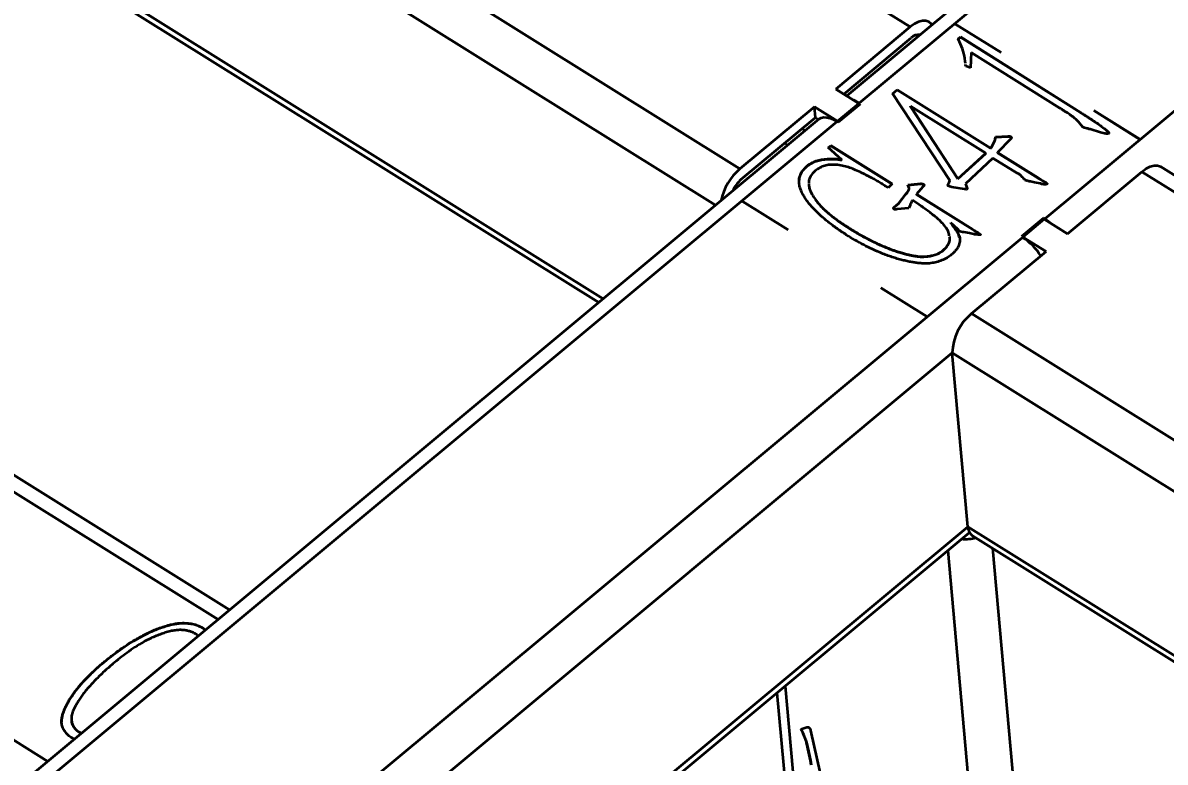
# Model space of a CAD drawing. Header units: millimetres. Extents: x 0 to 14850, y 0 to 10716.
# Drawn here: x 7693 to 8901, y 5440 to 6221 of the extents above; entities that cross this region are included whole.
import ezdxf

# ---------------------------------------------------------------- set-up
doc = ezdxf.new("R2010")
doc.units = ezdxf.units.MM
doc.header["$LTSCALE"] = 50
doc.layers.add('迈迪拼图', color=7, linetype='Continuous', lineweight=0)
doc.styles.add('SLDTEXTSTYLE4', font='SIMSUN.TTC')
doc.dimstyles.new('SLDDIMSTYLE0', dxfattribs={"dimtxt": 175, "dimasz": 175, "dimexe": 0, "dimexo": 0.0625, "dimgap": 43.75, "dimtad": 2, "dimlfac": 0.3, "dimrnd": 1e-09, "dimzin": 12, "dimdsep": 46, "dimtxsty": 'SLDTEXTSTYLE4', "dimsah": 1, "dimcen": 0.09, "dimadec": 0, "dimazin": 3, "dimtfac": 1, "dimtdec": 3, "dimtofl": 0, "dimtmove": 0, "dimatfit": 3, "dimfxl": 0, "dimfrac": 2, "dimtolj": 1, "dimtzin": 12, "dimarcsym": 0})

# ---------------------------------------------------------------- blocks, each defined once
blk = doc.blocks.new('_D')
at = {"layer": '迈迪拼图'}
for p, q in [((2446.4, 6897.1), (1201.3, 5860.7)), ((1235, 5888.8), (7482.3, 1989.1)), ((8693.7, 2997.4), (7448.5, 1961))]:
    blk.add_line(p, q, dxfattribs=at)
for points in [[(1235, 5888.8), (1349.4, 5785.7), (1377.9, 5831.4)], [(7482.3, 1989.1), (7367.9, 2092.3), (7339.4, 2046.6)]]:
    blk.add_solid(points, dxfattribs=at)
at = {"layer": '迈迪拼图', "insert": (4293.7, 4219.6), "char_height": 175, "attachment_point": 1, "rotation": 328.0268, "style": 'SLDTEXTSTYLE4'}
blk.add_mtext('2550', dxfattribs=at)

msp = doc.modelspace()

# ---------------------------------------------------------------- linework, layer by layer
at = {"color": 7, "linetype": 'Continuous', "lineweight": 35}
for p, q in [((8631.333, 6216.61), (6875.727, 7312.495)), ((6695.648, 7162.614), (8451.254, 6066.729)), ((9519.623, 6938.977), (8564.194, 6143.768)), ((9538.895, 6936.296), (8577.498, 6136.119)), ((6696.462, 6927.88), (8302.088, 5925.615)), ((8773.491, 6013.776), (9734.888, 6813.953)), ((8678.598, 6219.909), (8678.576, 6219.89)), ((8678.576, 6219.89), (8727.341, 6189.45)), ((8727.364, 6189.469), (8678.598, 6219.909)), ((8678.601, 6219.874), (8678.598, 6219.909)), ((8631.333, 6216.61), (8552.548, 6151.037)), ((8561.009, 6145.756), (8632.359, 6205.14)), ((8681.938, 6204.014), (8684.352, 6206.023)), ((8684.586, 6198.513), (8681.938, 6204.014)), ((8682.023, 6203.838), (8684.372, 6205.793)), ((8684.352, 6206.023), (8811.385, 6126.393)), ((8684.372, 6205.793), (8684.352, 6206.023)), ((8684.372, 6205.793), (8811.406, 6126.164)), ((8695.708, 6189.623), (8695.052, 6173.358)), ((8789.441, 6130.828), (8695.708, 6189.623)), ((8727.341, 6189.45), (8727.364, 6189.469)), ((8690.089, 6175.173), (8689.814, 6177.067)), ((8690.109, 6174.944), (8689.834, 6176.838)), ((8695.052, 6173.358), (8690.089, 6175.173)), ((7911.566, 5600.582), (6998.012, 6170.841)), ((8577.047, 6135.744), (8552.548, 6151.037)), ((8612.531, 6146.246), (8617.359, 6150.264)), ((8612.636, 6146.087), (8617.379, 6150.034)), ((8617.359, 6150.264), (8716.08, 6088.64)), ((8617.379, 6150.034), (8617.359, 6150.264)), ((8617.379, 6150.034), (8716.1, 6088.411)), ((8554.538, 6117.009), (8577.047, 6135.744)), ((8555.312, 6115.87), (8578.723, 6135.355)), ((8577.196, 6134.084), (8577.047, 6135.744)), ((8578.723, 6135.355), (8577.498, 6136.119)), ((8673.079, 6054.247), (8612.531, 6146.246)), ((8530.038, 6132.302), (8451.254, 6066.729)), ((8530.038, 6132.302), (8554.538, 6117.009)), ((8531.064, 6120.832), (8530.038, 6132.302)), ((8631.571, 6132.53), (8631.55, 6132.759)), ((8631.55, 6132.759), (8681.755, 6056.194)), ((8711.102, 6083.101), (8631.55, 6132.759)), ((8631.571, 6132.53), (8681.776, 6055.965)), ((8811.406, 6126.164), (8811.385, 6126.393)), ((8825.336, 6128.312), (8825.313, 6128.294)), ((8825.313, 6128.294), (8874.079, 6097.853)), ((8874.101, 6097.872), (8825.336, 6128.312)), ((8825.339, 6128.278), (8825.336, 6128.312)), ((8534.815, 6119.315), (7579.386, 5324.106)), ((8554.087, 6116.635), (7592.69, 5316.458)), ((8452.28, 6055.259), (8531.064, 6120.832)), ((8531.064, 6120.832), (8534.249, 6118.844)), ((8554.087, 6116.635), (8555.312, 6115.87)), ((8554.6, 6116.315), (8554.538, 6117.009)), ((8721.301, 6098.208), (8721.414, 6100.37)), ((8721.321, 6097.978), (8721.434, 6100.141)), ((8721.414, 6100.37), (8734.5, 6101.18)), ((8721.434, 6100.141), (8721.414, 6100.37)), ((8721.434, 6100.141), (8734.521, 6100.95)), ((8734.521, 6100.95), (8734.5, 6101.18)), ((8832.494, 6105.236), (8821.422, 6108.585)), ((8836.694, 6104.182), (8832.494, 6105.236)), ((8544.698, 6089.064), (8547.34, 6091.263)), ((8559.059, 6076.251), (8544.698, 6089.064)), ((8544.841, 6088.936), (8547.36, 6091.033)), ((8547.34, 6091.263), (8612.266, 6050.734)), ((8547.36, 6091.033), (8547.34, 6091.263)), ((8547.36, 6091.033), (8612.125, 6050.606)), ((8716.1, 6088.411), (8716.08, 6088.64)), ((8717.836, 6090.774), (8719.675, 6094.425)), ((8717.856, 6090.545), (8717.836, 6090.774)), ((8717.856, 6090.545), (8719.695, 6094.195)), ((8719.695, 6094.195), (8719.675, 6094.425)), ((8721.321, 6097.978), (8721.301, 6098.208)), ((8737.258, 6097.891), (8723.747, 6083.854)), ((8874.079, 6097.853), (8874.101, 6097.872)), ((8553.464, 6077.178), (8559.059, 6076.251)), ((8553.485, 6076.949), (8553.464, 6077.178)), ((8553.485, 6076.949), (8559.08, 6076.022)), ((8559.08, 6076.022), (8559.059, 6076.251)), ((8681.755, 6056.194), (8711.102, 6083.101)), ((8681.776, 6055.965), (8711.122, 6082.872)), ((8718.79, 6077.97), (8689.656, 6050.93)), ((8711.122, 6082.872), (8711.102, 6083.101)), ((8744.435, 6062.294), (8718.79, 6077.97)), ((8723.747, 6083.854), (8766.665, 6057.064)), ((8723.768, 6083.624), (8723.747, 6083.854)), ((8723.768, 6083.624), (8766.685, 6056.834)), ((8522.055, 6069.3), (8522.034, 6069.529)), ((8797.539, 5998.109), (8876.324, 6063.682)), ((10632.175, 4967.644), (8876.324, 6063.682)), ((10651.878, 4972.98), (8896.027, 6069.018)), ((8628.953, 6049.629), (8642.038, 6051.057)), ((8629.044, 6049.407), (8642.059, 6050.828)), ((8642.059, 6050.828), (8642.038, 6051.057)), ((8670.821, 6049.575), (8672.121, 6051.329)), ((8670.842, 6049.346), (8672.141, 6051.1)), ((8672.121, 6051.329), (8673.079, 6054.247)), ((8672.141, 6051.1), (8672.121, 6051.329)), ((8672.141, 6051.1), (8673.099, 6054.017)), ((8673.099, 6054.017), (8673.079, 6054.247)), ((8681.776, 6055.965), (8681.755, 6056.194)), ((8689.656, 6050.93), (8691.056, 6046.873)), ((8689.677, 6050.7), (8689.656, 6050.93)), ((8762.781, 6052.125), (8758.335, 6053.285)), ((8769.101, 6051.077), (8762.781, 6052.125)), ((8766.685, 6056.834), (8766.665, 6057.064)), ((8612.266, 6050.734), (8607.883, 6046.724)), ((8622.664, 6034.932), (8627.198, 6040.464)), ((8622.685, 6034.703), (8627.218, 6040.234)), ((8627.218, 6040.234), (8627.198, 6040.464)), ((8630.03, 6047.009), (8628.953, 6049.629)), ((8644.796, 6047.768), (8637.833, 6039.905)), ((8637.833, 6039.905), (8697.506, 6002.657)), ((8637.854, 6039.676), (8637.833, 6039.905)), ((8637.854, 6039.676), (8697.526, 6002.427)), ((8646.08, 6049.199), (8644.796, 6047.768)), ((8688.625, 6045.16), (8675.327, 6047.38)), ((8689.677, 6050.7), (8691.077, 6046.643)), ((8691.077, 6046.643), (8691.056, 6046.873)), ((8453.499, 6032.558), (8453.477, 6032.539)), ((8453.477, 6032.539), (8502.242, 6002.099)), ((8502.265, 6002.117), (8453.499, 6032.558)), ((8453.502, 6032.523), (8453.499, 6032.558)), ((8613.953, 6025.976), (8619.237, 6030.374)), ((8613.973, 6025.746), (8619.257, 6030.144)), ((8619.237, 6030.374), (8622.664, 6034.932)), ((8619.257, 6030.144), (8619.237, 6030.374)), ((8619.257, 6030.144), (8622.685, 6034.703)), ((8622.685, 6034.703), (8622.664, 6034.932)), ((8631.12, 6028.372), (8629.898, 6025.286)), ((8640.563, 6028.89), (8633.586, 6033.578)), ((8613.973, 6025.746), (8613.953, 6025.976)), ((8629.898, 6025.286), (8617.521, 6024.034)), ((8772.266, 6014.541), (8748.855, 5995.057)), ((8773.491, 6013.776), (8772.266, 6014.541)), ((8772.414, 6012.881), (8772.266, 6014.541)), ((8569.163, 6002.411), (8569.143, 6002.64)), ((8681.581, 6003.001), (8674.26, 6009.471)), ((8674.28, 6009.242), (8674.26, 6009.471)), ((8683.275, 6000.946), (8681.581, 6003.001)), ((8697.526, 6002.427), (8697.506, 6002.657)), ((8773.04, 6013.402), (8750.53, 5994.667)), ((8797.539, 5998.109), (8773.04, 6013.402)), ((7788.683, 5194.115), (8750.08, 5994.292)), ((8502.242, 6002.099), (8502.265, 6002.117)), ((8694.041, 5998.739), (8687.969, 5999.631)), ((8698.274, 5997.712), (8694.041, 5998.739)), ((8748.855, 5995.057), (8750.08, 5994.292)), ((8750.53, 5994.667), (8775.03, 5979.374)), ((8750.593, 5993.967), (8750.53, 5994.667)), ((8665.362, 5979.844), (8665.341, 5980.074)), ((8696.245, 5913.801), (8775.03, 5979.374)), ((8600.237, 5940.961), (8600.214, 5940.943)), ((8600.214, 5940.943), (8648.98, 5910.502)), ((8649.002, 5910.521), (8600.237, 5940.961)), ((8600.24, 5940.927), (8600.237, 5940.961)), ((8648.98, 5910.502), (8649.002, 5910.521)), ((8696.245, 5913.801), (10452.096, 4817.763)), ((8692.2, 5688.607), (8675.787, 5872.126)), ((8061.199, 5155.736), (8693.962, 5682.389)), ((8697.059, 5679.066), (10302.93, 4676.648)), ((7883.233, 5581.864), (7886.076, 5579.366)), ((7883.253, 5581.634), (7883.233, 5581.864)), ((7883.253, 5581.634), (7885.952, 5579.263)), ((7878.537, 5573.091), (7877.42, 5574.233)), ((7800.816, 5561.882), (7800.795, 5562.111)), ((8490.442, 5512.999), (8545.135, 4901.476)), ((7751.562, 5472.273), (7755.069, 5470.328)), ((7751.582, 5472.043), (7751.562, 5472.273)), ((7751.582, 5472.043), (7754.912, 5470.197)), ((8515.72, 5474.702), (8522.095, 5476.874)), ((8517.357, 5471.766), (8515.72, 5474.702)), ((8517.582, 5471.954), (8515.997, 5474.797)), ((8517.582, 5471.954), (8517.357, 5471.766)), ((8526.03, 5473.351), (8535.976, 5427.725)), ((8518.994, 5468.53), (8518.769, 5468.343)), ((8520.525, 5464.077), (8518.769, 5468.343)), ((8520.75, 5464.264), (8518.994, 5468.53)), ((8520.75, 5464.264), (8520.525, 5464.077)), ((8522.337, 5459.256), (8522.112, 5459.069)), ((8523.734, 5451.058), (8522.112, 5459.069)), ((8523.959, 5451.246), (8522.337, 5459.256)), ((8523.959, 5451.246), (8523.734, 5451.058)), ((8525.935, 5441.43), (8523.734, 5451.058)), ((8526.16, 5441.617), (8523.959, 5451.246)), ((8526.16, 5441.617), (8525.935, 5441.43)), ((8526.606, 5436.555), (8525.935, 5441.43)), ((8526.831, 5436.742), (8526.16, 5441.617))]:
    msp.add_line(p, q, dxfattribs=at)
at = {"color": 8, "linetype": 'Continuous', "lineweight": 35}
for p, q in [((8425.52, 6028.348), (6675.189, 7120.94)), ((6691.603, 6937.421), (8306.556, 5929.334)), ((8639.364, 6206.331), (8636.857, 6207.896)), ((7899.459, 5590.504), (6978.309, 6165.504)), ((8517.215, 6109.306), (8520.4, 6107.318)), ((8501.71, 6091.762), (8498.525, 6093.75)), ((6798.23, 6015.623), (7719.379, 5440.623)), ((8675.787, 5872.126), (7920.546, 5243.535)), ((10426.362, 4779.381), (8675.787, 5872.126)), ((8055.923, 5159.03), (8692.2, 5688.607)), ((8692.2, 5688.607), (10307.399, 4680.367)), ((8718.432, 5665.725), (8798.827, 4766.81)), ((8751.818, 4763.368), (8671.311, 5663.536)), ((8499.08, 5520.188), (8555.826, 4885.71))]:
    msp.add_line(p, q, dxfattribs=at)
at = {"color": 7, "linetype": 'Continuous', "lineweight": 35, "flags": 128}
for points in [[(8654.133, 6218.624), (8653.396, 6219.758), (8650.961, 6221.993), (8647.851, 6223.139), (8644.185, 6223.153), (8640.103, 6222.034), (8635.764, 6219.824), (8631.333, 6216.61)], [(8577.498, 6136.119), (8573.662, 6138.243), (8571.577, 6139.159)], [(8534.815, 6119.315), (8535.023, 6119.482), (8537.271, 6120.697), (8539.991, 6121.237), (8543.115, 6121.088), (8546.564, 6120.255), (8550.252, 6118.758), (8554.087, 6116.635)], [(8876.324, 6063.682), (8880.755, 6066.896), (8885.094, 6069.105), (8889.176, 6070.224), (8892.842, 6070.211), (8895.952, 6069.064), (8896.027, 6069.018)], [(8779.535, 6009.347), (8777.377, 6011.08), (8773.491, 6013.776)]]:
    msp.add_lwpolyline(points, dxfattribs=at)
at = {"color": 7, "linetype": 'Continuous', "lineweight": 35}
for centre, radius, start, end in [((8639.492, 6198.878), 9.492, 77.518519, 138.721875), ((8490.092, 6020.897), 60.075, 130.277976, 168.240458), ((8472.647, 6031.68), 31.158, 130.819744, 157.470445), ((8714.802, 5940.241), 64.545, 32.247354, 56.867864), ((8731.424, 5870.672), 55.657, 129.203712, 178.503406), ((8704.126, 5688.673), 11.926, 180.31537, 233.661139), ((8690.344, 5721.179), 45.668, 264.48199, 283.246038)]:
    msp.add_arc(centre, radius, start, end, dxfattribs=at)
for points, knots in [([(8689.693, 6177.902), (8689.357, 6181.445), (8688.691, 6188.494), (8685.949, 6195.185), (8684.586, 6198.513)], [0, 0, 0, 0, 0.50263128, 1, 1, 1, 1]), ([(8821.422, 6108.585), (8820.317, 6108.849), (8818.394, 6109.309), (8816.004, 6110.012), (8814.46, 6110.479), (8813.408, 6110.987), (8812.937, 6111.937), (8811.954, 6113.123), (8810.735, 6114.699), (8809.183, 6116.456), (8807.392, 6118.263), (8805.38, 6120.149), (8802.846, 6122.056), (8800.413, 6123.857), (8797.894, 6125.454), (8795.494, 6127.007), (8792.646, 6128.841), (8790.557, 6130.136), (8789.441, 6130.828)], [0, 0, 0, 0, 0.07631906, 0.132943863, 0.169346948, 0.186972891, 0.214474347, 0.257362614, 0.313987417, 0.37853386, 0.447579038, 0.517011027, 0.596107982, 0.689467547, 0.747438522, 0.817828238, 0.902707089, 1, 1, 1, 1]), ([(8811.385, 6126.393), (8812.507, 6125.655), (8814.658, 6124.24), (8817.802, 6122.272), (8820.558, 6120.413), (8823.107, 6118.811), (8825.296, 6117.341), (8827.178, 6116.048), (8828.839, 6114.998), (8831.317, 6113.25), (8834.643, 6110.8), (8838.077, 6108.226), (8840.226, 6106.221), (8841.193, 6105.224), (8841.636, 6104.253), (8841.103, 6103.963), (8840.887, 6103.845)], [0, 0, 0, 0, 0.10365948, 0.19875551, 0.28425641, 0.3611906, 0.42960333, 0.48840567, 0.53863312, 0.58035654, 0.7249894, 0.86256368, 0.92018947, 0.96040834, 0.98393802, 1, 1, 1, 1]), ([(8811.406, 6126.164), (8816.873, 6122.653), (8825.073, 6117.387), (8834.307, 6110.95), (8838.559, 6107.512), (8840.599, 6105.771), (8841.145, 6104.912), (8841.31, 6104.654)], [0, 0, 0, 0, 0.51894013, 0.77830443, 0.90822958, 0.97246063, 1, 1, 1, 1]), ([(8734.5, 6101.18), (8735.22, 6101.178), (8736.401, 6101.174), (8737.814, 6100.703), (8738.364, 6100.034), (8738.526, 6099.345), (8738.023, 6098.615), (8737.539, 6098.157), (8737.258, 6097.891)], [0, 0, 0, 0, 0.27977335, 0.45918502, 0.59000889, 0.69670357, 0.82356678, 1, 1, 1, 1]), ([(8734.521, 6100.95), (8735.163, 6100.952), (8736.438, 6100.954), (8737.95, 6100.433), (8738.517, 6099.595), (8738.41, 6099.15), (8738.359, 6098.942)], [0, 0, 0, 0, 0.341258249, 0.678285968, 0.850100564, 1, 1, 1, 1]), ([(8840.887, 6103.845), (8840.808, 6103.831), (8840.47, 6103.772), (8839.704, 6103.606), (8838.312, 6103.71), (8837.305, 6104.004), (8836.694, 6104.182)], [0, 0, 0, 0, 0.05531627, 0.23676711, 0.53772014, 1, 1, 1, 1]), ([(8716.08, 6088.64), (8716.522, 6089.008), (8717.291, 6089.648), (8717.673, 6090.438), (8717.836, 6090.774)], [0, 0, 0, 0, 0.57430941, 1, 1, 1, 1]), ([(8716.1, 6088.411), (8716.542, 6088.778), (8717.312, 6089.419), (8717.694, 6090.209), (8717.856, 6090.545)], [0, 0, 0, 0, 0.57430941, 1, 1, 1, 1]), ([(8719.675, 6094.425), (8719.928, 6094.887), (8720.378, 6095.711), (8720.893, 6096.814), (8721.228, 6097.612), (8721.281, 6098.049), (8721.301, 6098.208)], [0, 0, 0, 0, 0.373786884, 0.66626326, 0.878328797, 1, 1, 1, 1]), ([(8719.695, 6094.195), (8719.948, 6094.658), (8720.399, 6095.482), (8720.913, 6096.584), (8721.249, 6097.383), (8721.302, 6097.819), (8721.321, 6097.978)], [0, 0, 0, 0, 0.373786884, 0.66626326, 0.878328797, 1, 1, 1, 1]), ([(8522.034, 6069.529), (8522.769, 6070.118), (8524.202, 6071.266), (8526.623, 6072.73), (8529.122, 6073.99), (8532.65, 6075.389), (8537.554, 6076.624), (8542.697, 6077.141), (8546.734, 6077.228), (8549.381, 6077.332), (8551.573, 6077.292), (8552.882, 6077.213), (8553.464, 6077.178)], [0, 0, 0, 0, 0.09355031, 0.18247483, 0.26903431, 0.35422798, 0.52761311, 0.71506167, 0.80631191, 0.88356974, 0.94814777, 1, 1, 1, 1]), ([(8522.055, 6069.3), (8522.79, 6069.888), (8524.223, 6071.036), (8526.643, 6072.501), (8529.143, 6073.761), (8532.671, 6075.159), (8537.575, 6076.395), (8542.718, 6076.912), (8546.755, 6076.999), (8549.401, 6077.103), (8551.594, 6077.063), (8552.902, 6076.984), (8553.485, 6076.949)], [0, 0, 0, 0, 0.09355031, 0.18247483, 0.26903431, 0.35422798, 0.52761311, 0.71506167, 0.80631191, 0.88356974, 0.94814777, 1, 1, 1, 1]), ([(8514.079, 6052.702), (8514.029, 6052.978), (8513.645, 6055.097), (8514.732, 6059.179), (8517.296, 6064.623), (8520.467, 6067.739), (8522.055, 6069.3)], [0, 0, 0, 0, 0.047464922, 0.365204089, 0.68209083, 1, 1, 1, 1]), ([(8544.424, 6010.659), (8541.903, 6012.74), (8536.706, 6017.028), (8530.76, 6022.824), (8526.219, 6027.765), (8523.053, 6031.624), (8520.316, 6035.629), (8517.914, 6039.658), (8515.922, 6043.573), (8514.577, 6047.304), (8513.906, 6050.771), (8513.853, 6053.95), (8514.277, 6056.794), (8514.8, 6059.293), (8515.607, 6061.43), (8516.883, 6063.815), (8519.017, 6066.512), (8521.008, 6068.503), (8522.034, 6069.529)], [0, 0, 0, 0, 0.1268755, 0.26150967, 0.33022947, 0.39832941, 0.46635617, 0.53369075, 0.59775723, 0.65546735, 0.70742019, 0.75440679, 0.79664377, 0.83377544, 0.86579922, 0.89355325, 0.94516293, 1, 1, 1, 1]), ([(8532.209, 6065.743), (8530.302, 6064.02), (8526.489, 6060.574), (8523.929, 6055.322), (8524.179, 6052.242), (8524.256, 6051.302)], [0, 0, 0, 0, 0.4100552, 0.8198545, 1, 1, 1, 1]), ([(8607.883, 6046.724), (8606.746, 6047.433), (8604.306, 6048.952), (8600.502, 6051.354), (8596.368, 6053.824), (8592.788, 6055.932), (8589.663, 6057.621), (8586.96, 6059.026), (8583.869, 6060.551), (8579.482, 6062.777), (8574, 6065.283), (8567.649, 6067.902), (8561.243, 6069.73), (8555.73, 6070.676), (8551.252, 6071.065), (8548.05, 6071.046), (8545.054, 6070.821), (8541.303, 6070.146), (8536.803, 6068.585), (8533.769, 6066.708), (8532.209, 6065.743)], [0, 0, 0, 0, 0.05191793, 0.11140722, 0.17469144, 0.23746289, 0.27106293, 0.30959742, 0.35254006, 0.40037974, 0.49483619, 0.57650414, 0.65226605, 0.73062966, 0.76933078, 0.80506121, 0.83833322, 0.87002497, 0.93317965, 1, 1, 1, 1]), ([(8642.038, 6051.057), (8642.615, 6051.06), (8643.729, 6051.066), (8645.017, 6050.514), (8645.964, 6049.913), (8646.047, 6049.402), (8646.08, 6049.199)], [0, 0, 0, 0, 0.31633714, 0.61048395, 0.84550652, 1, 1, 1, 1]), ([(8642.059, 6050.828), (8642.636, 6050.831), (8643.749, 6050.837), (8645.037, 6050.285), (8645.984, 6049.684), (8646.068, 6049.173), (8646.101, 6048.97)], [0, 0, 0, 0, 0.31633714, 0.61048395, 0.84550652, 1, 1, 1, 1]), ([(8758.335, 6053.285), (8757.766, 6053.394), (8756.738, 6053.592), (8755.406, 6053.936), (8754.371, 6054.147), (8753.329, 6054.556), (8752.154, 6055.572), (8750.676, 6057.131), (8749.109, 6058.819), (8747.566, 6060.248), (8745.976, 6061.285), (8744.956, 6061.953), (8744.435, 6062.294)], [0, 0, 0, 0, 0.0907818, 0.16427146, 0.21916834, 0.25653721, 0.34722035, 0.50011023, 0.66601032, 0.78488594, 0.8900433, 1, 1, 1, 1]), ([(8766.665, 6057.064), (8766.794, 6056.982), (8767.229, 6056.706), (8768.204, 6056.174), (8769.68, 6055.264), (8771.6, 6054.207), (8773.397, 6053.041), (8774.902, 6052.122), (8775.693, 6051.453), (8776.173, 6050.926), (8775.83, 6050.512), (8775.508, 6050.398), (8775.369, 6050.348)], [0, 0, 0, 0, 0.03750126, 0.12620614, 0.26602513, 0.46046942, 0.65138492, 0.79461212, 0.88429431, 0.9254879, 0.96765744, 1, 1, 1, 1]), ([(8766.685, 6056.834), (8769.4, 6055.315), (8772.449, 6053.608), (8775.411, 6051.501), (8775.853, 6051.064), (8776.073, 6050.826), (8776.06, 6050.734), (8776.057, 6050.715)], [0, 0, 0, 0, 0.81269601, 0.91285481, 0.97137301, 0.99391073, 1, 1, 1, 1]), ([(8775.369, 6050.348), (8775.065, 6050.269), (8774.151, 6050.03), (8772.505, 6050.364), (8770.687, 6050.565), (8769.571, 6050.926), (8769.101, 6051.077)], [0, 0, 0, 0, 0.14295113, 0.43093132, 0.76018596, 1, 1, 1, 1]), ([(8524.277, 6050.365), (8524.256, 6049.471), (8524.182, 6046.418), (8526.568, 6041.52), (8529.926, 6035.722), (8535.494, 6028.34), (8544.246, 6019.994), (8556.191, 6010.93), (8564.825, 6005.404), (8569.143, 6002.64)], [0, 0, 0, 0, 0.04397623, 0.15014384, 0.2563837, 0.36260693, 0.57503934, 0.78750636, 1, 1, 1, 1]), ([(8524.298, 6050.136), (8524.276, 6049.242), (8524.203, 6046.189), (8526.589, 6041.291), (8529.946, 6035.493), (8535.514, 6028.11), (8544.266, 6019.764), (8556.212, 6010.7), (8564.846, 6005.174), (8569.163, 6002.411)], [0, 0, 0, 0, 0.04397623, 0.15014384, 0.2563837, 0.36260693, 0.57503934, 0.78750636, 1, 1, 1, 1]), ([(8627.198, 6040.464), (8627.532, 6040.846), (8628.411, 6041.85), (8629.324, 6043.61), (8630.255, 6045.426), (8630.093, 6046.564), (8630.03, 6047.009)], [0, 0, 0, 0, 0.1914671, 0.50341413, 0.80585116, 1, 1, 1, 1]), ([(8627.218, 6040.234), (8627.552, 6040.616), (8628.431, 6041.62), (8629.344, 6043.381), (8630.276, 6045.197), (8630.114, 6046.335), (8630.051, 6046.78)], [0, 0, 0, 0, 0.1914671, 0.50341413, 0.80585116, 1, 1, 1, 1]), ([(8675.327, 6047.38), (8674.61, 6047.567), (8673.427, 6047.877), (8672.02, 6048.443), (8671.24, 6049.018), (8670.947, 6049.407), (8670.821, 6049.575)], [0, 0, 0, 0, 0.40782684, 0.67250223, 0.85870452, 1, 1, 1, 1]), ([(8691.056, 6046.873), (8691.286, 6046.519), (8691.627, 6045.992), (8691.453, 6044.978), (8690, 6044.972), (8689.161, 6045.087), (8688.625, 6045.16)], [0, 0, 0, 0, 0.32108602, 0.47710578, 0.66630753, 1, 1, 1, 1]), ([(8691.077, 6046.643), (8691.274, 6046.363), (8691.517, 6046.017), (8691.525, 6045.628), (8691.526, 6045.554)], [0, 0, 0, 0, 0.81113172, 1, 1, 1, 1]), ([(8633.586, 6033.578), (8633.26, 6032.954), (8632.674, 6031.833), (8632.011, 6030.323), (8631.467, 6029.221), (8631.217, 6028.611), (8631.12, 6028.372)], [0, 0, 0, 0, 0.36279874, 0.65247481, 0.86399134, 1, 1, 1, 1]), ([(8672.65, 5995.876), (8672.329, 5997.571), (8671.544, 6001.71), (8666.64, 6008.239), (8659.192, 6015.196), (8650.117, 6022.225), (8643.748, 6026.668), (8640.563, 6028.89)], [0, 0, 0, 0, 0.12167953, 0.29722552, 0.53138551, 0.76569393, 1, 1, 1, 1]), ([(8617.521, 6024.034), (8616.814, 6023.896), (8615.75, 6023.689), (8614.299, 6023.864), (8613.918, 6024.418), (8613.624, 6024.854), (8613.658, 6025.407), (8613.844, 6025.766), (8613.953, 6025.976)], [0, 0, 0, 0, 0.35048388, 0.52708431, 0.64707983, 0.75078317, 0.85477418, 1, 1, 1, 1]), ([(8613.705, 6024.769), (8613.701, 6024.913), (8613.692, 6025.248), (8613.871, 6025.566), (8613.973, 6025.746)], [0, 0, 0, 0, 0.4313325, 1, 1, 1, 1]), ([(8676.993, 5977.931), (8675.62, 5976.679), (8672.881, 5974.181), (8667.727, 5971.205), (8662.149, 5968.971), (8657.272, 5967.582), (8653.177, 5966.959), (8649.86, 5966.703), (8646.29, 5966.633), (8642.464, 5966.85), (8638.346, 5967.267), (8633.924, 5967.96), (8629.167, 5968.829), (8624.144, 5970.001), (8618.871, 5971.325), (8613.483, 5973.003), (8607.939, 5974.884), (8600.542, 5977.732), (8591.776, 5981.432), (8582.075, 5986.305), (8572.796, 5991.488), (8563.361, 5997.191), (8553.679, 6003.534), (8547.552, 6008.251), (8544.424, 6010.659)], [0, 0, 0, 0, 0.04030025, 0.08035601, 0.11957911, 0.15731215, 0.17671367, 0.19749741, 0.21984565, 0.24397373, 0.27021612, 0.29894853, 0.33039646, 0.36410045, 0.40023894, 0.43761996, 0.47708575, 0.51833173, 0.59947771, 0.67319416, 0.74692865, 0.8266271, 0.91150196, 1, 1, 1, 1]), ([(8569.143, 6002.64), (8572.673, 6000.508), (8579.984, 5996.093), (8589.777, 5991.061), (8597.891, 5987.15), (8603.886, 5984.5), (8609.658, 5982.151), (8615.236, 5980.201), (8620.472, 5978.561), (8625.232, 5977.115), (8629.591, 5976.028), (8633.534, 5975.169), (8637.179, 5974.603), (8640.563, 5974.15), (8643.803, 5974.079), (8647.727, 5974.11), (8652.23, 5974.645), (8657.153, 5975.778), (8661.617, 5977.55), (8664.076, 5979.217), (8665.341, 5980.074)], [0, 0, 0, 0, 0.1277196, 0.2645438, 0.33322001, 0.39826191, 0.45932598, 0.51662193, 0.56953216, 0.61691425, 0.65910007, 0.69644892, 0.73004727, 0.76118099, 0.79036376, 0.81777721, 0.86729233, 0.91198945, 0.95473481, 1, 1, 1, 1]), ([(8674.26, 6009.471), (8674.697, 6008.806), (8675.761, 6007.183), (8677.979, 6004.544), (8680.288, 6001.088), (8682.225, 5997.813), (8683.46, 5994.875), (8683.805, 5992.467), (8683.738, 5989.97), (8683.26, 5987.398), (8682.254, 5984.854), (8680.956, 5982.374), (8679.153, 5980.065), (8677.712, 5978.641), (8676.993, 5977.931)], [0, 0, 0, 0, 0.06598678, 0.16092347, 0.27734904, 0.40979973, 0.47950564, 0.54972573, 0.62205965, 0.69768459, 0.7744046, 0.8496979, 0.92501198, 1, 1, 1, 1]), ([(8674.28, 6009.242), (8675.627, 6007.411), (8678.32, 6003.748), (8681.891, 5998.942), (8682.715, 5995.616), (8683.023, 5994.376)], [0, 0, 0, 0, 0.38532392, 0.77070727, 1, 1, 1, 1]), ([(8697.506, 6002.657), (8698.196, 6002.231), (8699.492, 6001.431), (8701.239, 6000.283), (8702.707, 5999.314), (8703.894, 5998.548), (8704.759, 5997.909), (8705.304, 5997.474), (8705.661, 5997.189), (8705.537, 5996.673), (8703.7, 5997.15), (8702.056, 5997.083), (8699.928, 5997.335), (8698.729, 5997.608), (8698.274, 5997.712)], [0, 0, 0, 0, 0.145770814, 0.273973236, 0.379561328, 0.465050136, 0.530588718, 0.576106334, 0.599949496, 0.609011291, 0.678525455, 0.798428086, 0.923437418, 1, 1, 1, 1]), ([(8569.163, 6002.411), (8572.693, 6000.279), (8580.004, 5995.863), (8589.798, 5990.832), (8597.912, 5986.921), (8603.907, 5984.27), (8609.678, 5981.922), (8615.257, 5979.971), (8620.493, 5978.331), (8625.253, 5976.885), (8629.611, 5975.799), (8633.555, 5974.939), (8637.199, 5974.373), (8640.583, 5973.921), (8643.824, 5973.85), (8647.748, 5973.881), (8652.251, 5974.416), (8657.174, 5975.549), (8661.637, 5977.32), (8664.097, 5978.987), (8665.362, 5979.844)], [0, 0, 0, 0, 0.1277196, 0.2645438, 0.33322001, 0.39826191, 0.45932598, 0.51662193, 0.56953216, 0.61691425, 0.65910007, 0.69644892, 0.73004727, 0.76118099, 0.79036376, 0.81777721, 0.86729233, 0.91198945, 0.95473481, 1, 1, 1, 1]), ([(8665.341, 5980.074), (8666.889, 5981.365), (8669.985, 5983.947), (8672.614, 5988.671), (8673.622, 5992.512), (8673.014, 5994.538), (8672.885, 5994.967)], [0, 0, 0, 0, 0.30596258, 0.61185132, 0.91767705, 1, 1, 1, 1]), ([(8665.362, 5979.844), (8666.91, 5981.136), (8670.005, 5983.718), (8672.635, 5988.442), (8673.643, 5992.283), (8673.035, 5994.308), (8672.905, 5994.738)], [0, 0, 0, 0, 0.30596258, 0.61185132, 0.91767705, 1, 1, 1, 1]), ([(8687.969, 5999.631), (8687.004, 5999.752), (8685.299, 5999.965), (8683.888, 6000.649), (8683.275, 6000.946)], [0, 0, 0, 0, 0.565776339, 1, 1, 1, 1]), ([(8697.526, 6002.427), (8698.837, 6001.591), (8701.456, 5999.92), (8704.129, 5998.229), (8705.309, 5997.256), (8705.338, 5997.232)], [0, 0, 0, 0, 0.494334737, 0.987829065, 1, 1, 1, 1]), ([(7800.795, 5562.111), (7803.81, 5564.069), (7810.024, 5568.104), (7818.36, 5572.773), (7825.435, 5576.37), (7830.938, 5578.901), (7836.618, 5581.129), (7842.31, 5583.113), (7847.823, 5584.793), (7853.043, 5585.991), (7857.859, 5586.683), (7862.244, 5586.908), (7866.137, 5586.766), (7869.551, 5586.531), (7872.449, 5586.069), (7875.661, 5585.28), (7879.253, 5583.884), (7881.88, 5582.551), (7883.233, 5581.864)], [0, 0, 0, 0, 0.1268755, 0.26150967, 0.33022947, 0.39832941, 0.46635617, 0.53369075, 0.59775723, 0.65546735, 0.70742019, 0.75440679, 0.79664377, 0.83377544, 0.86579922, 0.89355325, 0.94516293, 1, 1, 1, 1]), ([(7800.816, 5561.882), (7803.831, 5563.839), (7810.045, 5567.875), (7818.38, 5572.544), (7825.455, 5576.14), (7830.958, 5578.672), (7836.639, 5580.899), (7842.33, 5582.884), (7847.843, 5584.564), (7853.063, 5585.762), (7857.88, 5586.453), (7862.264, 5586.679), (7866.158, 5586.537), (7869.572, 5586.302), (7872.47, 5585.839), (7875.682, 5585.05), (7879.273, 5583.655), (7881.9, 5582.321), (7883.253, 5581.634)], [0, 0, 0, 0, 0.1268755, 0.26150967, 0.33022947, 0.39832941, 0.46635617, 0.53369075, 0.59775723, 0.65546735, 0.70742019, 0.75440679, 0.79664377, 0.83377544, 0.86579922, 0.89355325, 0.94516293, 1, 1, 1, 1]), ([(7877.42, 5574.233), (7876.293, 5574.936), (7874.105, 5576.299), (7870.376, 5577.849), (7866.42, 5578.866), (7862.232, 5579.464), (7857.719, 5579.492), (7852.873, 5578.975), (7847.693, 5577.856), (7842.256, 5576.271), (7836.729, 5574.282), (7831.246, 5572.076), (7826.014, 5569.563), (7819.39, 5565.997), (7811.674, 5561.38), (7803.351, 5555.512), (7795.6, 5549.651), (7790.727, 5545.641), (7788.296, 5543.642)], [0, 0, 0, 0, 0.04295326, 0.0833737, 0.12325754, 0.16289483, 0.20439474, 0.24981156, 0.29920065, 0.35380566, 0.41125391, 0.46874835, 0.52579884, 0.58290836, 0.69435175, 0.79876645, 0.89966587, 1, 1, 1, 1]), ([(7747.926, 5463.663), (7746.279, 5464.589), (7742.994, 5466.435), (7739.222, 5470.02), (7736.38, 5473.918), (7734.829, 5477.414), (7734.203, 5480.362), (7734.034, 5482.771), (7734.2, 5485.376), (7734.706, 5488.184), (7735.533, 5491.195), (7736.703, 5494.451), (7738.189, 5497.954), (7740.094, 5501.68), (7742.23, 5505.597), (7744.86, 5509.631), (7747.802, 5513.782), (7752.155, 5519.336), (7757.758, 5525.94), (7765.043, 5533.275), (7772.734, 5540.348), (7781.136, 5547.542), (7790.446, 5554.963), (7797.294, 5559.692), (7800.795, 5562.111)], [0, 0, 0, 0, 0.0403002, 0.08035589, 0.1194723, 0.15735705, 0.17675854, 0.19754225, 0.22012137, 0.24424942, 0.27049177, 0.29895608, 0.33040396, 0.36410791, 0.40024635, 0.43762732, 0.47738624, 0.51863216, 0.59947935, 0.67349709, 0.74692892, 0.82693022, 0.91150208, 1, 1, 1, 1]), ([(7734.163, 5481.402), (7734.291, 5483.786), (7734.593, 5489.39), (7738.209, 5498.009), (7743.145, 5507.14), (7751.598, 5518.789), (7764.104, 5532.574), (7781.389, 5547.951), (7794.34, 5557.238), (7800.816, 5561.882)], [0, 0, 0, 0, 0.07598051, 0.17860646, 0.2812826, 0.38397374, 0.58926835, 0.79465037, 1, 1, 1, 1]), ([(7788.296, 5543.642), (7785.152, 5540.947), (7778.638, 5535.365), (7771.13, 5527.939), (7765.267, 5521.801), (7761.267, 5517.292), (7757.715, 5512.956), (7754.703, 5508.792), (7752.137, 5504.871), (7749.836, 5501.317), (7748.082, 5498.067), (7746.666, 5495.146), (7745.671, 5492.459), (7744.854, 5489.968), (7744.551, 5487.613), (7744.437, 5484.761), (7744.828, 5481.508), (7746.126, 5477.984), (7748.301, 5474.837), (7750.454, 5473.144), (7751.562, 5472.273)], [0, 0, 0, 0, 0.12772602, 0.26455709, 0.33323675, 0.39828192, 0.45892292, 0.51622175, 0.56913463, 0.61693323, 0.65912117, 0.6964719, 0.73007193, 0.76120722, 0.79039145, 0.81747753, 0.86728566, 0.91198502, 0.95473253, 1, 1, 1, 1]), ([(7744.616, 5484.202), (7744.605, 5484.091), (7744.384, 5481.745), (7745.953, 5477.13), (7749.707, 5473.738), (7751.582, 5472.043)], [0, 0, 0, 0, 0.02429166, 0.51262625, 1, 1, 1, 1]), ([(8518.769, 5468.343), (8518.601, 5468.773), (8518.307, 5469.529), (8517.86, 5470.538), (8517.569, 5471.246), (8517.414, 5471.626), (8517.357, 5471.766)], [0, 0, 0, 0, 0.380005295, 0.666709348, 0.876877478, 1, 1, 1, 1]), ([(8518.994, 5468.53), (8518.826, 5468.961), (8518.532, 5469.717), (8518.085, 5470.726), (8517.794, 5471.433), (8517.639, 5471.813), (8517.582, 5471.954)], [0, 0, 0, 0, 0.380005295, 0.666709348, 0.876877478, 1, 1, 1, 1]), ([(8522.095, 5476.874), (8522.422, 5476.901), (8522.984, 5476.946), (8523.998, 5476.469), (8524.768, 5475.793), (8525.453, 5475.132), (8525.963, 5474.199), (8526.005, 5473.666), (8526.03, 5473.351)], [0, 0, 0, 0, 0.24285277, 0.41855627, 0.56274134, 0.6822233, 0.81191077, 1, 1, 1, 1]), ([(8522.112, 5459.069), (8521.931, 5459.836), (8521.549, 5461.448), (8520.877, 5463.173), (8520.525, 5464.077)], [0, 0, 0, 0, 0.47581578, 1, 1, 1, 1]), ([(8522.337, 5459.256), (8522.156, 5460.023), (8521.774, 5461.635), (8521.102, 5463.36), (8520.75, 5464.264)], [0, 0, 0, 0, 0.47581578, 1, 1, 1, 1])]:
    msp.add_open_spline(points, degree=3, knots=knots, dxfattribs=at)

# ---------------------------------------------------------------- dimensions: what is measured, and where the dimension line sits
at = {"layer": '迈迪拼图'}
dim = msp.add_linear_dim(base=(7482.296, 1989.144), p1=(2480.198, 6925.187), p2=(8727.471, 3025.511), angle=328.02675, dimstyle='SLDDIMSTYLE0', dxfattribs=at)
dim.commit()
dim.dimension.update_dxf_attribs({"geometry": '_D', "text_midpoint": (4358.659, 3938.982), "dimtype": 160})

doc.saveas('drawing.dxf')
